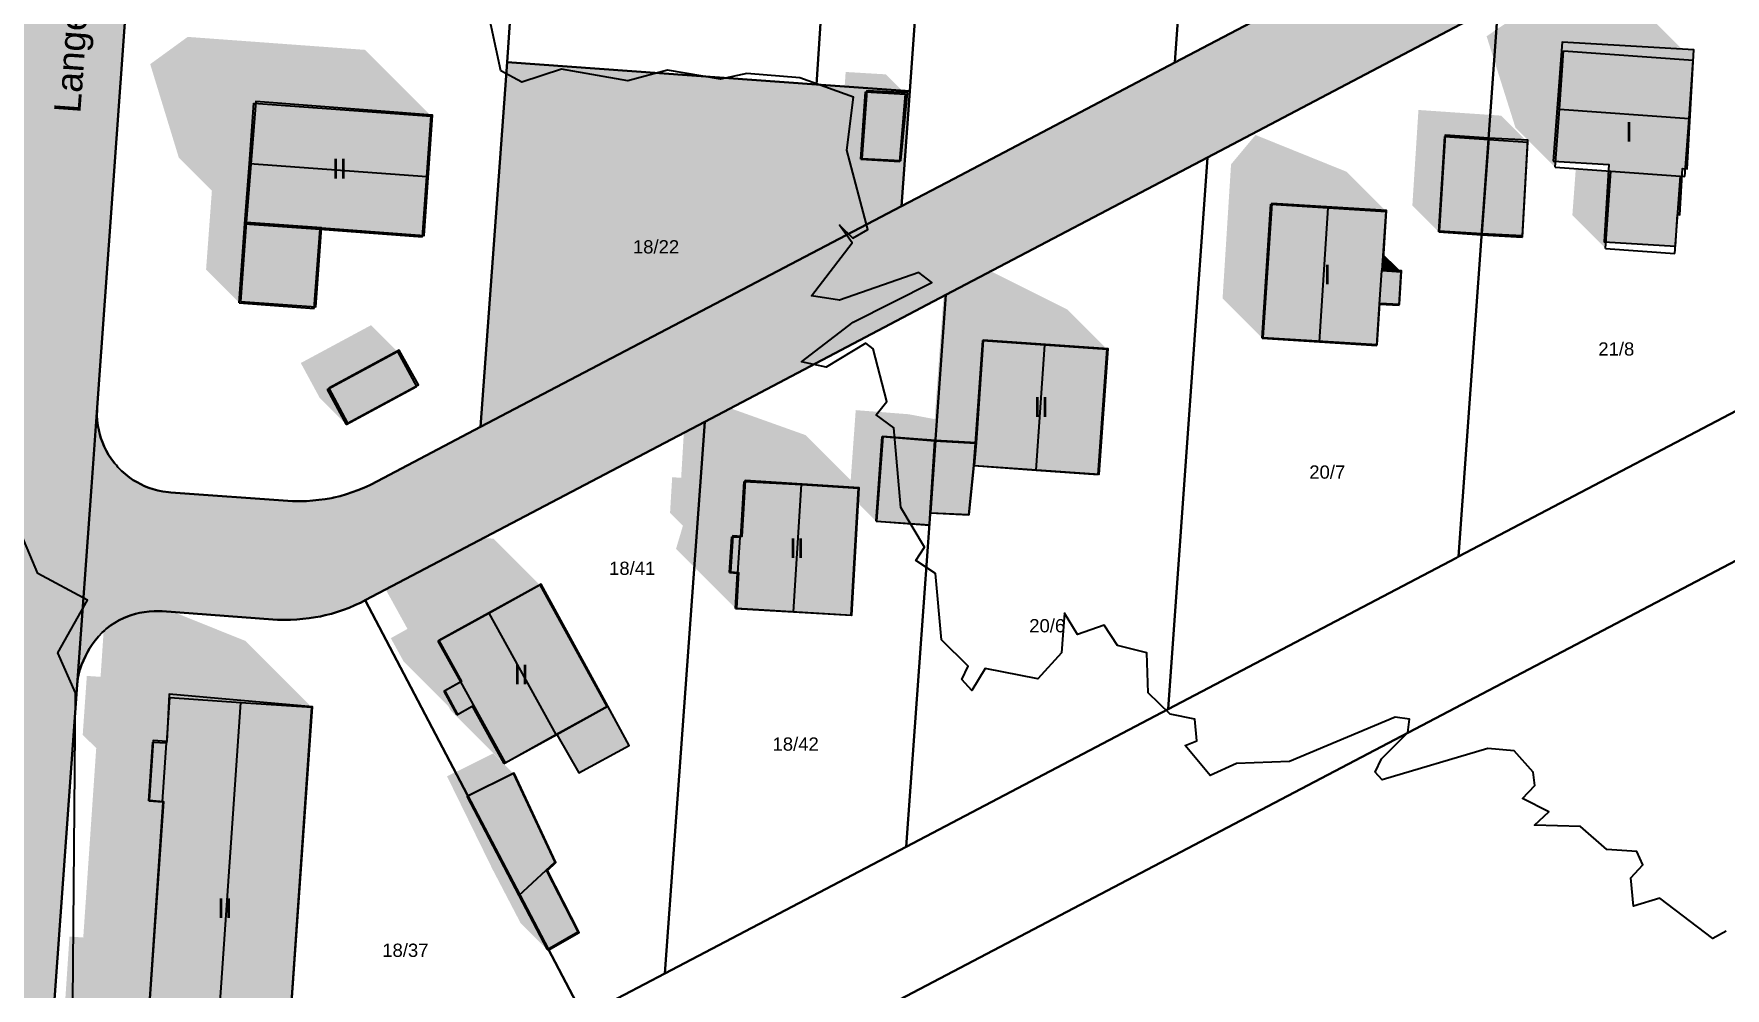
# Model space of a CAD drawing. Header units: millimetres. Extents: x 238 to 3518, y -74 to 2735.
# Drawn here: x 1757.6 to 1885.4, y 889.9 to 962 of the extents above; entities that cross this region are included whole.
import ezdxf
from ezdxf.enums import TextEntityAlignment as Align

# ---------------------------------------------------------------- set-up
doc = ezdxf.new("R2010")
doc.units = ezdxf.units.MM
for name, color, linetype in [('LP_Flurstueck_bez', 7, 'Continuous'), ('LP_Flurstuecke', 8, 'Continuous'), ('LP_Gebaeude_Dachaufsicht', 9, 'Continuous'), ('LP_Gebaeude_Dachschatten', 253, 'Continuous'), ('LP_Gebaeude_F', 254, 'Continuous'), ('LP_Gebaeude_Geschosszahl', 7, 'Continuous'), ('LP_Gebaeude_Schatten', 7, 'Continuous'), ('LP_Gebaeude_U', 7, 'Continuous'), ('LP_Topographie_Hoehenlinien', 8, 'Continuous'), ('LP_Verkehr_Strassen', 9, 'Continuous'), ('LP_Verkehr_Strassennamen', 7, 'Continuous'), ('LP_Verkehr_Wege_Plaetze', 252, 'Continuous')]:
    doc.layers.add(name, color=color, linetype=linetype)
doc.styles.get("Standard").update_dxf_attribs({"font": 'arial.ttf'})

msp = doc.modelspace()

# ---------------------------------------------------------------- hatches: boundary and pattern name
at = {"layer": 'LP_Gebaeude_Dachschatten'}
for points in [[(1882.7, 955.62), (1883.02, 960.01), (1873.22, 960.72), (1872.9, 956.33)], [(1787.33, 951.24), (1787.66, 955.8), (1774.25, 956.78), (1773.92, 952.22)], [(1855.44, 948.87), (1851.09, 949.15), (1850.45, 939.02), (1854.78, 938.74)], [(1834.03, 938.52), (1829.34, 938.85), (1828.78, 931.09), (1828.66, 929.39), (1833.36, 929.05)], [(1815.62, 927.95), (1811.29, 928.2), (1811.04, 923.97), (1811, 923.97), (1810.82, 921.27), (1810.8, 921.27), (1810.65, 918.59), (1815.02, 918.33)], [(1792, 918.25), (1788.16, 916.13), (1789.86, 913.05), (1793.23, 906.94), (1797.07, 909.06), (1797.07, 909.06)], [(1773.26, 911.5), (1767.9, 911.87), (1767.67, 908.43), (1767.66, 908.43), (1767.36, 903.98), (1767.4, 903.97), (1766.36, 888.73), (1766.3, 888.74), (1765.98, 884.1), (1765.98, 884.1), (1765.74, 880.57), (1771.11, 880.21)]]:
    msp.add_hatch(color=253, dxfattribs=at).paths.add_polyline_path(points)
at = {"layer": 'LP_Gebaeude_F'}
for points in [[(1872.43, 952.38), (1876.63, 952.14), (1876.29, 946.3), (1881.68, 945.98), (1881.82, 948.35), (1882.01, 948.34), (1882.21, 951.83), (1882.55, 951.81), (1883.07, 960.8), (1873.1, 961.37)], [(1820.19, 952.58), (1823.14, 952.44), (1823.64, 957.56), (1820.57, 957.7)], [(1773.66, 947.76), (1779.36, 947.35), (1787.12, 946.77), (1787.76, 955.87), (1774.39, 956.91)], [(1863.81, 947.13), (1867.03, 946.92), (1867.57, 954.14), (1864.26, 954.35)], [(1867.03, 946.92), (1870.12, 946.77), (1870.51, 953.97), (1867.57, 954.14)], [(1850.5, 939.06), (1859.13, 938.54), (1859.33, 941.66), (1860.82, 941.58), (1860.98, 944.1), (1859.55, 944.19), (1859.83, 948.67), (1851.16, 949.18)], [(1773.23, 941.8), (1778.93, 941.38), (1779.36, 947.35), (1773.66, 947.76)], [(1779.92, 935.25), (1781.33, 932.6), (1786.69, 935.49), (1785.24, 938.12)], [(1828.69, 929.4), (1838.12, 928.75), (1838.81, 938.22), (1829.36, 938.87), (1828.82, 931.11)], [(1821.3, 925.18), (1825.3, 924.9), (1825.38, 925.83), (1825.75, 931.29), (1821.77, 931.6)], [(1825.38, 925.83), (1828.29, 925.69), (1828.69, 929.4), (1828.82, 931.11), (1825.75, 931.29)], [(1810.28, 921.35), (1810.88, 921.31), (1810.72, 918.62), (1819.44, 918.09), (1819.99, 927.71), (1811.37, 928.27), (1811.12, 924.03), (1810.45, 924.07)], [(1788.22, 916.17), (1789.93, 913.08), (1788.67, 912.38), (1789.65, 910.59), (1790.81, 911.24), (1793.2, 906.9), (1797.14, 909.08), (1800.99, 911.21), (1795.95, 920.44)], [(1764.96, 884.18), (1765.93, 884.12), (1765.64, 880.64), (1776.49, 879.84), (1778.69, 911.17), (1767.84, 912.12), (1767.67, 908.55), (1766.64, 908.62), (1766.35, 904.1), (1767.43, 904.02), (1766.36, 888.74), (1765.31, 888.81)], [(1797.14, 909.08), (1798.8, 906.17), (1802.62, 908.23), (1800.99, 911.21)], [(1790.42, 904.42), (1796.5, 892.78), (1798.83, 894.11), (1796.43, 898.8), (1797.07, 899.39), (1793.91, 906.15)]]:
    msp.add_hatch(color=254, dxfattribs=at).paths.add_polyline_path(points)
at = {"layer": 'LP_Gebaeude_Schatten'}
for points in [[(1867.4, 961.83), (1870.22, 963.72), (1880.02, 963.01), (1883.02, 960.01), (1873.22, 960.72), (1872.9, 956.33), (1872.58, 951.93), (1869.58, 954.93), (1867.4, 961.83)], [(1771.08, 950.16), (1768.58, 952.66), (1766.42, 959.72), (1769.25, 961.78), (1782.66, 960.8), (1787.66, 955.8), (1774.25, 956.78), (1773.92, 952.22), (1773.58, 947.66), (1773.14, 941.69), (1770.64, 944.19), (1771.08, 950.16)], [(1822, 958.95), (1823.5, 957.45), (1820.47, 957.63), (1820.12, 952.54), (1818.62, 954.04), (1818.97, 959.13), (1822, 958.95)], [(1870.51, 953.83), (1867.57, 954.03), (1864.25, 954.26), (1863.79, 947.04), (1861.79, 949.04), (1862.25, 956.26), (1865.57, 956.03), (1868.51, 955.83), (1870.51, 953.83)], [(1859.8, 948.6), (1855.44, 948.87), (1851.09, 949.15), (1850.45, 939.02), (1847.45, 942.02), (1848.09, 952.15), (1849.94, 954.37), (1856.8, 951.6), (1859.8, 948.6)], [(1874.14, 951.82), (1876.8, 951.63), (1876.38, 945.8), (1873.88, 948.3), (1874.14, 951.82)], [(1825.7, 932.9), (1825.78, 934.09), (1826.34, 941.85), (1827.03, 945.52), (1835.73, 941.18), (1838.73, 938.18), (1834.03, 938.52), (1829.34, 938.85), (1828.78, 931.09), (1825.72, 931.27), (1821.73, 931.58), (1821.28, 925.18), (1819.89, 926.57), (1819.95, 927.69), (1815.62, 927.95), (1811.29, 928.2), (1811.04, 923.97), (1811, 923.97), (1810.36, 924.01), (1810.2, 921.31), (1810.8, 921.27), (1810.65, 918.59), (1806.15, 923.09), (1806.67, 924.84), (1805.7, 925.81), (1805.86, 928.51), (1806.5, 928.47), (1806.54, 928.47), (1806.79, 932.7), (1809.62, 933.95), (1815.95, 931.69), (1819.35, 928.29), (1819.73, 933.58), (1823.72, 933.27), (1825.7, 932.9)], [(1859.51, 944.12), (1859.59, 945.38), (1860.95, 944.03), (1859.51, 944.12)], [(1777.8, 937.14), (1783.11, 940), (1785.11, 938), (1779.8, 935.14), (1781.23, 932.5), (1779.23, 934.5), (1777.8, 937.14)], [(1788.95, 911.2), (1785.58, 914.57), (1784.6, 916.35), (1785.86, 917.05), (1784.16, 920.13), (1786, 924.25), (1792.35, 923.87), (1795.85, 920.37), (1792, 918.25), (1788.16, 916.13), (1789.86, 913.05), (1788.6, 912.35), (1789.58, 910.57), (1790.74, 911.21), (1793.13, 906.88), (1789.13, 910.88), (1788.95, 911.2)], [(1761.36, 893.73), (1762.34, 908.04), (1761.32, 909.05), (1761.63, 913.5), (1762.66, 913.43), (1762.67, 913.43), (1762.9, 916.87), (1765.26, 919.5), (1773.62, 916.14), (1778.62, 911.14), (1773.26, 911.5), (1767.9, 911.87), (1767.67, 908.43), (1767.66, 908.43), (1766.63, 908.5), (1766.32, 904.05), (1767.36, 903.98), (1767.4, 903.97), (1766.36, 888.73), (1766.3, 888.74), (1765.32, 888.8), (1765.01, 884.17), (1765.98, 884.1), (1765.74, 880.57), (1760.74, 885.57), (1760.92, 888.26), (1760.01, 889.17), (1760.32, 893.8), (1761.3, 893.74), (1761.36, 893.73)], [(1793.84, 906.14), (1790.35, 904.41), (1794.28, 896.9), (1796.41, 892.82), (1794.41, 894.82), (1792.28, 898.9), (1788.85, 905.91), (1792.34, 907.64), (1793.84, 906.14)]]:
    msp.add_hatch(color=7, dxfattribs=at).paths.add_polyline_path(points)
at = {"layer": 'LP_Verkehr_Strassen'}
for points in [[(1760.9, 912.83), (1760.96, 913.33), (1761.01, 913.56), (1761.11, 913.96), (1761.23, 914.33), (1761.37, 914.67), (1761.52, 914.99), (1761.67, 915.29), (1761.84, 915.58), (1762.04, 915.87), (1762.26, 916.17), (1762.51, 916.47), (1762.79, 916.77), (1762.96, 916.93), (1763.1, 917.05), (1763.42, 917.3), (1763.75, 917.51), (1764.07, 917.7), (1764.39, 917.85), (1764.7, 917.98), (1764.99, 918.09), (1765.3, 918.18), (1765.62, 918.26), (1765.97, 918.32), (1766.34, 918.37), (1766.73, 918.39), (1767.14, 918.39), (1767.32, 918.38), (1775.68, 917.76), (1776.04, 917.74), (1776.54, 917.73), (1777.02, 917.73), (1777.49, 917.76), (1777.95, 917.8), (1778.43, 917.85), (1778.92, 917.93), (1779.28, 918), (1779.63, 918.08), (1780.12, 918.2), (1780.58, 918.34), (1781.02, 918.49), (1781.45, 918.65), (1781.89, 918.84), (1782.35, 919.05), (1782.67, 919.22), (1808.32, 932.7), (1826.54, 942.28), (1846.31, 952.67), (1868.28, 964.22), (1895.47, 978.51), (1922.67, 992.81), (1945.54, 1004.83), (1968.42, 1016.86), (1979.87, 1022.88), (1991.31, 1028.88), (1991.18, 1027.11), (1992.06, 1027.57), (2011.67, 1037.88), (2032.18, 1048.66), (2049.78, 1057.91), (2053.67, 1057.57), (2055.67, 1084.5), (2044.04, 1085.36), (2045.49, 1105.29), (2047.63, 1107.14), (2049.22, 1129.06), (2050.82, 1150.97), (2048.93, 1153.11), (2050.43, 1173.01), (2050.94, 1180.19), (2051.72, 1182.76), (2053.58, 1184.71), (2031.42, 1169.96), (2031.59, 1170.06), (2032, 1170.28), (2032.4, 1170.45), (2032.8, 1170.6), (2033.18, 1170.71), (2033.55, 1170.79), (2033.91, 1170.85), (2034.25, 1170.89), (2034.58, 1170.91), (2034.9, 1170.91), (2035.25, 1170.89), (2035.61, 1170.85), (2035.98, 1170.79), (2036.37, 1170.7), (2036.78, 1170.58), (2037.19, 1170.43), (2037.61, 1170.24), (2037.78, 1170.15), (2037.91, 1170.07), (2038.28, 1169.79), (2038.62, 1169.5), (2038.93, 1169.21), (2039.2, 1168.91), (2039.44, 1168.61), (2039.66, 1168.31), (2039.84, 1168.02), (2040.01, 1167.73), (2040.16, 1167.43), (2040.3, 1167.11), (2040.43, 1166.77), (2040.54, 1166.4), (2040.64, 1166.01), (2040.71, 1165.59), (2040.76, 1165.15), (2040.78, 1164.68), (2040.78, 1164.53), (2038.76, 1136.87), (2036.69, 1135.78), (2034.97, 1112.24), (2033.26, 1088.75), (2035.18, 1087.83), (2033.31, 1062.29), (2030.43, 1057.9), (2014.75, 1049.65), (2012.51, 1048.47), (1991.94, 1037.65), (1970.33, 1026.29), (1951.54, 1016.42), (1923.31, 1001.59), (1905.38, 992.18), (1887.16, 982.61), (1868.92, 973.02), (1843.83, 959.85), (1827.14, 951.06), (1823.19, 949), (1791.37, 932.32), (1783.11, 927.95), (1783.02, 927.91), (1782.57, 927.71), (1782.12, 927.53), (1781.69, 927.37), (1781.25, 927.23), (1780.78, 927.09), (1780.3, 926.98), (1780.21, 926.96), (1780.13, 926.94), (1779.64, 926.85), (1779.16, 926.79), (1778.7, 926.74), (1778.24, 926.71), (1777.76, 926.69), (1777.26, 926.7), (1777.18, 926.7), (1767.97, 927.36), (1767.79, 927.37), (1767.38, 927.43), (1767, 927.51), (1766.64, 927.6), (1766.31, 927.72), (1765.99, 927.84), (1765.71, 927.98), (1765.43, 928.13), (1765.14, 928.3), (1764.85, 928.5), (1764.56, 928.73), (1764.26, 928.99), (1763.98, 929.28), (1763.86, 929.41), (1763.74, 929.55), (1763.49, 929.88), (1763.28, 930.2), (1763.09, 930.52), (1762.94, 930.84), (1762.81, 931.15), (1762.7, 931.45), (1762.61, 931.75), (1762.53, 932.08), (1762.46, 932.43), (1762.42, 932.79), (1762.39, 933.18), (1762.4, 933.59), (1762.41, 933.77), (1761.98, 927.79)], [(1748.2, 866.63), (1755.36, 866.09), (1757.53, 865.93), (1757.86, 870.52), (1759.64, 895.34), (1760.9, 912.83), (1761.98, 927.79), (1762.41, 933.77), (1765.06, 970.61), (1766.73, 993.77), (1773.19, 1008.89), (1770.64, 1012.56), (1772.74, 1016.14), (1762.09, 1014.19), (1761.55, 1013.35), (1760.68, 1011.55), (1759.93, 1009.67), (1759.34, 1007.79), (1758.86, 1005.82), (1758.18, 1001.92), (1757.84, 998.89), (1757.41, 993.82), (1755.26, 964.45), (1754.06, 948), (1752.87, 931.55), (1751.94, 918.59), (1750.17, 894.05), (1748.41, 869.5), (1748.37, 868.96)]]:
    msp.add_hatch(color=9, dxfattribs=at).paths.add_polyline_path(points)
at = {"layer": 'LP_Verkehr_Wege_Plaetze'}
msp.add_hatch(color=252, dxfattribs=at).paths.add_polyline_path([(1791.37, 932.32), (1823.19, 949), (1823.83, 957.68), (1816.76, 958.19), (1793.38, 959.86)])

# ---------------------------------------------------------------- linework, layer by layer
at = {"layer": 'LP_Flurstuecke', "color": 8}
for points in [[(1756.7, 854.2), (1803.81, 878.94), (1980.37, 971.64), (2048.57, 1007.47), (2084.8, 1026.49), (2085.67, 1038.23), (2051.25, 1020.15), (2050.93, 1019.98), (2050.58, 1019.8), (2029.25, 1008.6), (2008.75, 997.84), (1988.26, 987.08), (1976.83, 981.08), (1965.39, 975.07), (1942.51, 963.06), (1919.63, 951.05), (1892.45, 936.77), (1865.28, 922.51), (1865.12, 922.41), (1843.33, 910.98), (1823.53, 900.58), (1805.3, 891.01), (1799.16, 887.79), (1757.53, 865.93)], [(1843.83, 959.85), (1868.92, 973.02), (1871.38, 1007.15), (1847.35, 1008.89), (1846.39, 995.54)], [(1823.19, 949), (1827.14, 951.06), (1843.83, 959.85), (1846.39, 995.54), (1830.43, 996.7), (1826.62, 996.97), (1825.64, 983.11), (1823.83, 957.68)], [(1793.38, 959.86), (1816.76, 958.19), (1818.42, 983.67), (1795.19, 985.47), (1793.96, 968.47)], [(1816.76, 958.19), (1823.83, 957.68), (1825.64, 983.11), (1818.42, 983.67)], [(1865.28, 922.51), (1892.45, 936.77), (1895.47, 978.51), (1868.28, 964.22)], [(1786.84, 636.49), (1956.03, 624.31), (1980.37, 971.64), (1803.81, 878.94)], [(1843.33, 910.98), (1865.12, 922.41), (1865.28, 922.51), (1868.28, 964.22), (1846.31, 952.67)], [(1791.37, 932.32), (1823.19, 949), (1823.83, 957.68), (1816.76, 958.19), (1793.38, 959.86)], [(1823.53, 900.58), (1843.33, 910.98), (1846.31, 952.67), (1826.54, 942.28), (1825.17, 923.26)], [(1805.3, 891.01), (1823.53, 900.58), (1825.17, 923.26), (1826.54, 942.28), (1808.32, 932.7)], [(1782.67, 919.22), (1799.16, 887.79), (1805.3, 891.01), (1808.32, 932.7)]]:
    msp.add_lwpolyline(points, close=True, dxfattribs=at)
for points in [[(1757.53, 865.93), (1757.86, 870.52), (1759.64, 895.34), (1760.9, 912.83), (1761.98, 927.79), (1762.41, 933.77), (1765.06, 970.61), (1766.73, 993.77), (1773.19, 1008.89), (1770.64, 1012.56), (1772.74, 1016.14), (1762.09, 1014.19), (1761.55, 1013.35), (1760.68, 1011.55), (1759.93, 1009.67), (1759.34, 1007.79), (1758.86, 1005.82), (1758.18, 1001.92), (1757.84, 998.89), (1757.41, 993.82)], [(1868.92, 973.02), (1843.83, 959.85), (1827.14, 951.06), (1823.19, 949), (1791.37, 932.32), (1783.11, 927.95), (1783.02, 927.91), (1782.57, 927.71), (1782.12, 927.53), (1781.69, 927.37), (1781.25, 927.23), (1780.78, 927.09), (1780.3, 926.98), (1780.21, 926.96), (1780.13, 926.94), (1779.64, 926.85), (1779.16, 926.79), (1778.7, 926.74), (1778.24, 926.71), (1777.76, 926.69), (1777.26, 926.7), (1777.18, 926.7), (1767.97, 927.36), (1767.79, 927.37), (1767.38, 927.43), (1767, 927.51), (1766.64, 927.6), (1766.31, 927.72), (1765.99, 927.84), (1765.71, 927.98), (1765.43, 928.13), (1765.14, 928.3), (1764.85, 928.5), (1764.56, 928.73), (1764.26, 928.99), (1763.98, 929.28), (1763.86, 929.41), (1763.74, 929.55), (1763.49, 929.88), (1763.28, 930.2), (1763.09, 930.52), (1762.94, 930.84), (1762.81, 931.15), (1762.7, 931.45), (1762.61, 931.75), (1762.53, 932.08), (1762.46, 932.43), (1762.42, 932.79), (1762.39, 933.18), (1762.4, 933.59), (1762.41, 933.77), (1761.98, 927.79), (1760.9, 912.83), (1760.96, 913.33), (1761.01, 913.56), (1761.11, 913.96), (1761.23, 914.33), (1761.37, 914.67), (1761.52, 914.99), (1761.67, 915.29), (1761.84, 915.58), (1762.04, 915.87), (1762.26, 916.17), (1762.51, 916.47), (1762.79, 916.77), (1762.96, 916.93), (1763.1, 917.05), (1763.42, 917.3), (1763.75, 917.51), (1764.07, 917.7), (1764.39, 917.85), (1764.7, 917.98), (1764.99, 918.09), (1765.3, 918.18), (1765.62, 918.26), (1765.97, 918.32), (1766.34, 918.37), (1766.73, 918.39), (1767.14, 918.39), (1767.32, 918.38), (1775.68, 917.76), (1776.04, 917.74), (1776.54, 917.73), (1777.02, 917.73), (1777.49, 917.76), (1777.95, 917.8), (1778.43, 917.85), (1778.92, 917.93), (1779.28, 918), (1779.63, 918.08), (1780.12, 918.2), (1780.58, 918.34), (1781.02, 918.49), (1781.45, 918.65), (1781.89, 918.84), (1782.35, 919.05), (1782.67, 919.22), (1808.32, 932.7), (1826.54, 942.28), (1846.31, 952.67), (1868.28, 964.22)], [(1765.06, 970.61), (1762.41, 933.77), (1762.4, 933.59), (1762.39, 933.18), (1762.42, 932.79), (1762.46, 932.43), (1762.53, 932.08), (1762.61, 931.75), (1762.7, 931.45), (1762.81, 931.15), (1762.94, 930.84), (1763.09, 930.52), (1763.28, 930.2), (1763.49, 929.88), (1763.74, 929.55), (1763.86, 929.41), (1763.98, 929.28), (1764.26, 928.99), (1764.56, 928.73), (1764.85, 928.5), (1765.14, 928.3), (1765.43, 928.13), (1765.71, 927.98), (1765.99, 927.84), (1766.31, 927.72), (1766.64, 927.6), (1767, 927.51), (1767.38, 927.43), (1767.79, 927.37), (1767.97, 927.36), (1777.18, 926.7), (1777.26, 926.7), (1777.76, 926.69), (1778.24, 926.71), (1778.7, 926.74), (1779.16, 926.79), (1779.64, 926.85), (1780.13, 926.94), (1780.21, 926.96), (1780.3, 926.98), (1780.78, 927.09), (1781.25, 927.23), (1781.69, 927.37), (1782.12, 927.53), (1782.57, 927.71), (1783.02, 927.91), (1783.11, 927.95), (1791.37, 932.32), (1793.38, 959.86), (1793.96, 968.47)], [(1799.16, 887.79), (1782.67, 919.22), (1782.35, 919.05), (1781.89, 918.84), (1781.45, 918.65), (1781.02, 918.49), (1780.58, 918.34), (1780.12, 918.2), (1779.63, 918.08), (1779.28, 918), (1778.92, 917.93), (1778.43, 917.85), (1777.95, 917.8), (1777.49, 917.76), (1777.02, 917.73), (1776.54, 917.73), (1776.04, 917.74), (1775.68, 917.76), (1767.32, 918.38), (1767.14, 918.39), (1766.73, 918.39), (1766.34, 918.37), (1765.97, 918.32), (1765.62, 918.26), (1765.3, 918.18), (1764.99, 918.09), (1764.7, 917.98), (1764.39, 917.85), (1764.07, 917.7), (1763.75, 917.51), (1763.42, 917.3), (1763.1, 917.05), (1762.96, 916.93), (1762.79, 916.77), (1762.51, 916.47), (1762.26, 916.17), (1762.04, 915.87), (1761.84, 915.58), (1761.67, 915.29), (1761.52, 914.99), (1761.37, 914.67), (1761.23, 914.33), (1761.11, 913.96), (1761.01, 913.56), (1760.96, 913.33), (1760.9, 912.83), (1759.64, 895.34), (1757.86, 870.52)]]:
    msp.add_lwpolyline(points, dxfattribs=at)
at = {"layer": 'LP_Gebaeude_Dachaufsicht', "color": 9}
for p, q in [((1872.9, 956.33, 85.24), (1873.22, 960.72, 81.77)), ((1873.22, 960.72, 81.77), (1883.02, 960.01, 81.77)), ((1882.7, 955.62, 85.24), (1883.02, 960.01, 81.77)), ((1820.12, 952.54, 79.33), (1820.47, 957.63, 79.33)), ((1820.47, 957.63, 79.33), (1823.5, 957.45, 79.33)), ((1823.06, 952.37, 79.33), (1823.5, 957.45, 79.33)), ((1773.92, 952.22, 86.95), (1774.25, 956.78, 83.52)), ((1774.25, 956.78, 83.52), (1787.66, 955.8, 83.52)), ((1872.58, 951.93, 81.77), (1872.9, 956.33, 85.24)), ((1872.9, 956.33, 85.24), (1882.7, 955.62, 85.24)), ((1787.33, 951.24, 86.95), (1787.66, 955.8, 83.52)), ((1882.39, 951.22, 81.77), (1882.7, 955.62, 85.24)), ((1863.79, 947.04, 80.1), (1864.25, 954.26, 80.1)), ((1864.25, 954.26, 80.1), (1867.57, 954.03, 80.1)), ((1867.01, 946.82, 80.1), (1867.57, 954.03, 80.1)), ((1867.57, 954.03, 80.1), (1870.51, 953.83, 80.1)), ((1870.11, 946.64, 80.1), (1870.51, 953.83, 80.1)), ((1773.58, 947.66, 83.52), (1773.92, 952.22, 86.95)), ((1773.92, 952.22, 86.95), (1787.33, 951.24, 86.95)), ((1820.12, 952.54, 79.33), (1823.06, 952.37, 79.33)), ((1786.99, 946.68, 83.52), (1787.33, 951.24, 86.95)), ((1872.58, 951.93, 81.77), (1876.8, 951.63, 81.77)), ((1876.38, 945.8, 81.23), (1876.8, 951.63, 81.23)), ((1876.8, 951.63, 81.77), (1882.05, 951.25, 81.77)), ((1876.8, 951.63, 81.23), (1882.05, 951.25, 81.23)), ((1876.8, 951.63, 81.77), (1876.8, 951.63, 81.77)), ((1881.63, 945.42, 81.23), (1882.05, 951.25, 81.23)), ((1882.05, 951.25, 81.77), (1882.39, 951.22, 81.77)), ((1850.45, 939.02, 81.48), (1851.09, 949.15, 81.48)), ((1851.09, 949.15, 81.48), (1855.44, 948.87, 84.88)), ((1854.78, 938.74, 84.88), (1855.44, 948.87, 84.88)), ((1855.44, 948.87, 84.88), (1859.8, 948.6, 81.48)), ((1859.51, 944.12, 81.47), (1859.8, 948.6, 81.48)), ((1773.14, 941.69, 80.44), (1773.58, 947.66, 80.44)), ((1773.58, 947.66, 83.52), (1779.25, 947.25, 83.52)), ((1773.58, 947.66, 80.44), (1779.25, 947.25, 80.44)), ((1778.82, 941.27, 80.44), (1779.25, 947.25, 80.44)), ((1779.25, 947.25, 83.52), (1786.99, 946.68, 83.52)), ((1863.79, 947.04, 80.1), (1867.01, 946.82, 80.1)), ((1867.01, 946.82, 80.1), (1870.11, 946.64, 80.1)), ((1876.38, 945.8, 81.23), (1881.63, 945.42, 81.23)), ((1859.32, 941.59, 81.48), (1859.49, 944.12, 81.48)), ((1859.49, 944.12, 81.48), (1859.51, 944.12, 81.47)), ((1859.49, 944.12, 81.48), (1859.51, 944.12, 81.48)), ((1859.51, 944.12, 81.48), (1860.95, 944.03, 81.48)), ((1860.79, 941.5, 81.48), (1860.95, 944.03, 81.48)), ((1773.14, 941.69, 80.44), (1778.82, 941.27, 80.44)), ((1859.1, 938.47, 81.48), (1859.3, 941.59, 81.5)), ((1859.3, 941.59, 81.5), (1859.32, 941.59, 81.48)), ((1859.32, 941.59, 81.48), (1860.79, 941.5, 81.48)), ((1828.78, 931.09, 81.32), (1829.34, 938.85, 81.32)), ((1829.34, 938.85, 81.32), (1834.03, 938.52, 87.03)), ((1833.36, 929.05, 87.03), (1834.03, 938.52, 87.03)), ((1834.03, 938.52, 87.03), (1838.73, 938.18, 81.32)), ((1838.05, 928.72, 81.32), (1838.73, 938.18, 81.32)), ((1850.45, 939.02, 81.48), (1854.78, 938.74, 84.88)), ((1854.78, 938.74, 84.88), (1859.1, 938.47, 81.48)), ((1779.8, 935.14, 79.44), (1785.11, 938, 79.44)), ((1785.11, 938, 79.44), (1786.54, 935.36, 79.44)), ((1779.8, 935.14, 79.44), (1781.23, 932.5, 79.44)), ((1781.23, 932.5, 79.44), (1786.54, 935.36, 79.44)), ((1821.28, 925.18, 79.64), (1821.73, 931.58, 79.64)), ((1821.73, 931.58, 79.64), (1825.72, 931.27, 79.64)), ((1825.36, 925.83, 79.64), (1825.72, 931.27, 79.64)), ((1825.72, 931.27, 79.64), (1828.78, 931.09, 79.64)), ((1828.66, 929.39, 79.64), (1828.78, 931.09, 79.64)), ((1828.66, 929.39, 81.32), (1828.78, 931.09, 81.32)), ((1828.27, 925.68, 79.64), (1828.66, 929.39, 79.64)), ((1828.66, 929.39, 81.32), (1833.36, 929.05, 87.03)), ((1811.04, 923.97, 82.91), (1811.29, 928.2, 82.89)), ((1811.29, 928.2, 82.89), (1815.62, 927.95, 85.7)), ((1815.02, 918.33, 85.7), (1815.62, 927.95, 85.7)), ((1815.62, 927.95, 85.7), (1819.95, 927.69, 82.89)), ((1833.36, 929.05, 87.03), (1838.05, 928.72, 81.32)), ((1819.39, 918.08, 82.89), (1819.95, 927.69, 82.89)), ((1825.3, 924.91, 79.64), (1825.36, 925.83, 79.64)), ((1825.36, 925.83, 79.64), (1828.27, 925.68, 79.64)), ((1810.2, 921.31, 82.89), (1810.36, 924.01, 82.89)), ((1810.36, 924.01, 82.89), (1811, 923.97, 82.89)), ((1821.28, 925.18, 79.64), (1825.3, 924.91, 79.64)), ((1810.82, 921.27, 82.89), (1811, 923.97, 82.89)), ((1811, 923.97, 82.89), (1811.04, 923.97, 82.91)), ((1792, 918.25, 85.5), (1795.85, 920.37, 81.96)), ((1795.85, 920.37, 81.96), (1800.92, 911.18, 81.96)), ((1810.2, 921.31, 82.89), (1810.8, 921.27, 82.89)), ((1810.65, 918.59, 82.89), (1810.8, 921.27, 82.87)), ((1810.8, 921.27, 82.89), (1810.82, 921.27, 82.89)), ((1810.8, 921.27, 82.87), (1810.82, 921.27, 82.89)), ((1788.16, 916.13, 81.96), (1792, 918.25, 85.5)), ((1792, 918.25, 85.5), (1797.07, 909.06, 85.5)), ((1810.65, 918.59, 82.89), (1815.02, 918.33, 85.7)), ((1815.02, 918.33, 85.7), (1819.39, 918.08, 82.89)), ((1788.16, 916.13, 81.96), (1789.86, 913.05, 81.96)), ((1788.6, 912.35, 81.96), (1789.86, 913.05, 81.96)), ((1789.86, 913.05, 81.96), (1793.23, 906.94, 81.96)), ((1767.67, 908.43, 83.22), (1767.9, 911.87, 83.22)), ((1767.9, 911.87, 83.22), (1773.26, 911.5, 87.6)), ((1771.11, 880.21, 87.6), (1773.26, 911.5, 87.6)), ((1773.26, 911.5, 87.6), (1778.62, 911.14, 83.22)), ((1788.6, 912.35, 81.96), (1789.58, 910.57, 81.96)), ((1776.48, 879.84, 83.22), (1778.62, 911.14, 83.22)), ((1789.58, 910.57, 81.96), (1790.74, 911.21, 81.96)), ((1790.74, 911.21, 81.96), (1793.13, 906.88, 81.96)), ((1797.07, 909.06, 85.5), (1800.92, 911.18, 81.96)), ((1793.23, 906.94, 81.96), (1797.07, 909.06, 85.5)), ((1797.07, 909.06, 85.5), (1797.07, 909.06, 85.5)), ((1766.32, 904.05, 83.22), (1766.63, 908.5, 83.22)), ((1766.63, 908.5, 83.22), (1767.66, 908.43, 83.22)), ((1767.36, 903.98, 83.22), (1767.66, 908.43, 83.22)), ((1767.66, 908.43, 83.22), (1767.67, 908.43, 83.22)), ((1790.35, 904.41, 78.92), (1793.84, 906.14, 78.92)), ((1793.13, 906.88, 81.96), (1793.23, 906.94, 81.96)), ((1793.84, 906.14, 78.92), (1797, 899.42, 78.92)), ((1766.32, 904.05, 83.22), (1767.36, 903.98, 83.22)), ((1766.36, 888.73, 83.26), (1767.4, 903.97, 83.25)), ((1767.36, 903.98, 83.22), (1767.4, 903.97, 83.25)), ((1790.35, 904.41, 78.92), (1794.28, 896.9, 78.92)), ((1794.28, 896.9, 78.92), (1796.35, 898.82, 78.92)), ((1796.35, 898.82, 78.92), (1797, 899.42, 78.92)), ((1796.35, 898.82, 78.92), (1798.74, 894.15, 78.92)), ((1794.28, 896.9, 78.92), (1796.41, 892.82, 78.92)), ((1796.41, 892.82, 78.92), (1798.74, 894.15, 78.92))]:
    msp.add_line(p, q, dxfattribs=at)
at = {"layer": 'LP_Gebaeude_U', "color": 7}
for points in [[(1872.43, 952.38), (1876.63, 952.14), (1876.29, 946.3), (1881.68, 945.98), (1881.82, 948.35), (1882.01, 948.34), (1882.21, 951.83), (1882.55, 951.81), (1883.07, 960.8), (1873.1, 961.37)], [(1820.19, 952.58), (1823.14, 952.44), (1823.64, 957.56), (1820.57, 957.7)], [(1773.66, 947.76), (1779.36, 947.35), (1787.12, 946.77), (1787.76, 955.87), (1774.39, 956.91)], [(1863.81, 947.13), (1867.03, 946.92), (1867.57, 954.14), (1864.26, 954.35)], [(1867.03, 946.92), (1870.12, 946.77), (1870.51, 953.97), (1867.57, 954.14)], [(1850.5, 939.06), (1859.13, 938.54), (1859.33, 941.66), (1860.82, 941.58), (1860.98, 944.1), (1859.55, 944.19), (1859.83, 948.67), (1851.16, 949.18)], [(1773.23, 941.8), (1778.93, 941.38), (1779.36, 947.35), (1773.66, 947.76)], [(1779.92, 935.25), (1781.33, 932.6), (1786.69, 935.49), (1785.24, 938.12)], [(1828.69, 929.4), (1838.12, 928.75), (1838.81, 938.22), (1829.36, 938.87), (1828.82, 931.11)], [(1821.3, 925.18), (1825.3, 924.9), (1825.38, 925.83), (1825.75, 931.29), (1821.77, 931.6)], [(1825.38, 925.83), (1828.29, 925.69), (1828.69, 929.4), (1828.82, 931.11), (1825.75, 931.29)], [(1810.28, 921.35), (1810.88, 921.31), (1810.72, 918.62), (1819.44, 918.09), (1819.99, 927.71), (1811.37, 928.27), (1811.12, 924.03), (1810.45, 924.07)], [(1788.22, 916.17), (1789.93, 913.08), (1788.67, 912.38), (1789.65, 910.59), (1790.81, 911.24), (1793.2, 906.9), (1797.14, 909.08), (1800.99, 911.21), (1795.95, 920.44)], [(1764.96, 884.18), (1765.93, 884.12), (1765.64, 880.64), (1776.49, 879.84), (1778.69, 911.17), (1767.84, 912.12), (1767.67, 908.55), (1766.64, 908.62), (1766.35, 904.1), (1767.43, 904.02), (1766.36, 888.74), (1765.31, 888.81)], [(1797.14, 909.08), (1798.8, 906.17), (1802.62, 908.23), (1800.99, 911.21)], [(1790.42, 904.42), (1796.5, 892.78), (1798.83, 894.11), (1796.43, 898.8), (1797.07, 899.39), (1793.91, 906.15)]]:
    msp.add_lwpolyline(points, close=True, dxfattribs=at)
at = {"layer": 'LP_Topographie_Hoehenlinien', "color": 8}
for points in [[(1885.49, 894.21), (1884.49, 893.66), (1880.49, 896.7), (1878.49, 896.09), (1878.29, 898.23), (1879.2, 899.23), (1878.74, 900.23), (1876.49, 900.39), (1874.49, 902.13), (1871.03, 902.23), (1872.11, 903.23), (1870.12, 904.23), (1871.05, 905.23), (1870.91, 906.23), (1869.49, 907.84), (1867.49, 908.02), (1859.5, 905.65), (1858.98, 906.23), (1859.45, 907.23), (1861.44, 909.23), (1861.57, 910.23), (1860.5, 910.38), (1852.5, 907.04), (1848.5, 906.89), (1846.5, 905.97), (1844.63, 908.23), (1845.5, 908.6), (1845.35, 910.23), (1843.5, 910.61), (1841.82, 912.23), (1841.72, 915.23), (1839.5, 915.8), (1838.5, 917.34), (1836.5, 916.62), (1835.5, 918.25), (1835.27, 915.23), (1833.5, 913.29), (1829.5, 914.07), (1828.5, 912.4), (1827.74, 913.23), (1828.22, 914.23), (1826.22, 916.23), (1825.77, 921.23), (1824.27, 922.23), (1824.92, 923.23), (1823.15, 926.23), (1822.6, 932.23), (1821.27, 933.22), (1822.07, 934.22), (1821.04, 938.22), (1820.5, 938.64), (1817.5, 936.82), (1815.64, 937.22), (1819.54, 940.22), (1825.47, 943.22), (1824.5, 943.98), (1818.5, 941.88), (1816.38, 942.22), (1819.47, 946.22), (1818.5, 947.55), (1819.5, 946.57), (1820.64, 947.22), (1819.06, 953.22), (1819.57, 957.22), (1815.5, 958.69), (1811.5, 959.01), (1809.5, 958.58), (1805.5, 959.27), (1802.5, 958.46), (1797.5, 959.35), (1794.5, 958.36), (1792.91, 959.22), (1791.51, 965.78)], [(1760.51, 883.03), (1760.78, 912.23), (1759.45, 915.23), (1761.69, 919.23), (1757.92, 921.23), (1756.23, 925.23)]]:
    msp.add_lwpolyline(points, dxfattribs=at)

# ---------------------------------------------------------------- texts
at = {"layer": 'LP_Flurstueck_bez', "color": 7}
for s, p in [('18/22', (1804.64, 945.92)), ('21/8', (1877.2, 938.2)), ('20/7', (1855.36, 928.9)), ('18/41', (1802.84, 921.63)), ('20/6', (1834.2, 917.29)), ('18/42', (1815.19, 908.35)), ('18/37', (1785.7, 892.77))]:
    msp.add_text(s, height=1, dxfattribs=at).set_placement(p, align=Align.MIDDLE_CENTER)
at = {"layer": 'LP_Gebaeude_Geschosszahl', "color": 7}
for s, p in [('I', (1878.16, 954.61)), ('II', (1780.72, 951.83)), ('I', (1855.36, 943.83)), ('II', (1833.75, 933.81)), ('II', (1815.28, 923.15)), ('II', (1794.45, 913.61)), ('II', (1772.06, 895.95))]:
    msp.add_text(s, height=1.5, dxfattribs=at).set_placement(p, align=Align.MIDDLE_CENTER)
at = {"layer": 'LP_Verkehr_Strassennamen', "color": 7}
msp.add_text('Lange Wanne', height=2, rotation=85.9275, dxfattribs=at).set_placement((1760.76, 964.72), align=Align.MIDDLE_CENTER)

doc.saveas('drawing.dxf')
